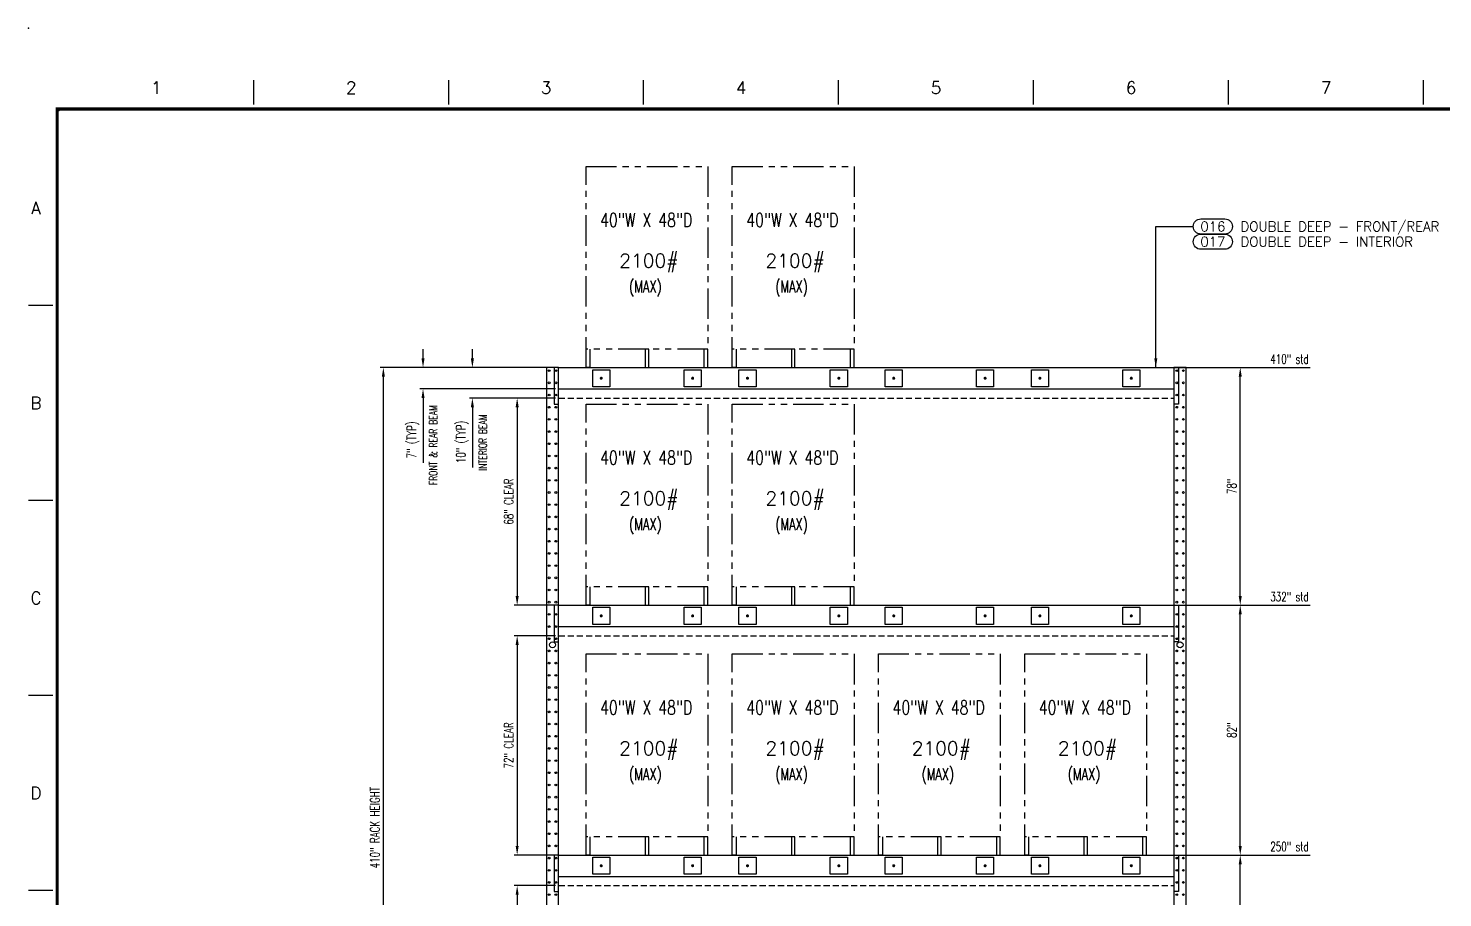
# Model space of a CAD drawing. Extents: x -10 to 1034, y -27 to 667.
# Drawn here: x -10 to 454.3, y 381.6 to 667 of the extents above; entities that cross this region are included whole.
import ezdxf
from ezdxf.enums import TextEntityAlignment as Align

# ---------------------------------------------------------------- set-up
doc = ezdxf.new("R2010")
doc.units = 0
doc.header["$LTSCALE"] = 8
doc.header["$MEASUREMENT"] = 0
doc.linetypes.add('HIDDEN', pattern=[0.375, 0.25, -0.125])
doc.linetypes.add('PHANTOM', pattern=[2.5, 1.25, -0.25, 0.25, -0.25, 0.25, -0.25])
doc.layers.get('0').update_dxf_attribs({"linetype": 'CONTINUOUS'})
doc.layers.get('DEFPOINTS').update_dxf_attribs({"linetype": 'CONTINUOUS'})
for name, color, linetype in [('BORD', 8, 'CONTINUOUS'), ('FDIM', 2, 'CONTINUOUS'), ('HIDDENL', 94, 'HIDDEN'), ('OBJGREEN', 3, 'CONTINUOUS'), ('OBJRED', 1, 'CONTINUOUS'), ('OBJTHIN', 11, 'CONTINUOUS'), ('PHANTOML', 205, 'PHANTOM'), ('TEXTL', 2, 'CONTINUOUS')]:
    doc.layers.add(name, color=color, linetype=linetype)
doc.styles.add('2THIRDS', font='romans.shx', dxfattribs={"width": 0.7})
doc.styles.add('COMPLEX', font='complex')
doc.styles.add('ITALIC', font='italic')
doc.styles.add('ITALICT', font='italict', dxfattribs={"height": 24})
doc.styles.add('ROMAND', font='romand.shx')
doc.styles.add('SCRIPTC', font='SCRIPTC')
doc.styles.add('SIMPLEX', font='simplex.shx')
doc.dimstyles.new('2TFR32', dxfattribs={"dimtxt": 0.0938, "dimasz": 0.09375, "dimexe": 0.03125, "dimexo": 0.03125, "dimgap": 0.03125, "dimtad": 1, "dimdec": 5, "dimzin": 1, "dimdsep": 46, "dimlunit": 5, "dimtxsty": '2THIRDS', "dimcen": 0.09375, "dimclrd": 256, "dimclre": 256, "dimclrt": 256, "dimadec": 0, "dimazin": 0, "dimtfac": 0.75, "dimtdec": 4, "dimtofl": 0, "dimtmove": 0, "dimatfit": 0, "dimfxl": 0, "dimfrac": 2, "dimtolj": 1, "dimtzin": 0, "dimarcsym": 0})
doc.dimstyles.new('2tfrac32', dxfattribs={"dimscale": 32, "dimtxt": 0.0938, "dimasz": 0.0938, "dimexe": 0.0625, "dimexo": 0.0625, "dimgap": 0.01, "dimtad": 1, "dimdec": 5, "dimzin": 1, "dimdsep": 46, "dimlunit": 5, "dimtxsty": '2THIRDS', "dimcen": 0.09375, "dimclrd": 256, "dimclre": 256, "dimclrt": 256, "dimadec": 0, "dimazin": 0, "dimtfac": 0.75, "dimtdec": 4, "dimtofl": 0, "dimtmove": 0, "dimatfit": 0, "dimfxl": 0, "dimfrac": 2, "dimtolj": 1, "dimtzin": 0, "dimarcsym": 0})

# ---------------------------------------------------------------- blocks, each defined once
blk = doc.blocks.new('sbord_d')
at = {"layer": 'BORD'}
for p, q in [((2, 20.062), (2, 20.312)), ((4, 20.062), (4, 20.312)), ((6, 20.062), (6, 20.312)), ((8, 20.062), (8, 20.312)), ((10, 20.062), (10, 20.312)), ((12, 20.062), (12, 20.312)), ((14, 20.062), (14, 20.312)), ((-0.062, 18), (-0.312, 18)), ((-0.062, 16), (-0.312, 16)), ((-0.062, 14), (-0.312, 14)), ((-0.062, 12), (-0.312, 12))]:
    blk.add_line(p, q, dxfattribs=at)
at = {"layer": 'BORD', "const_width": 0.0313}
blk.add_lwpolyline([(-0.016, -0.016), (32.016, -0.016), (32.016, 20.016), (-0.016, 20.016)], close=True, dxfattribs=at)
at = {"layer": 'TEXTL'}
for p in [(-0.312, 20.844), (0, 20)]:
    blk.add_point(p, dxfattribs=at)
at = {"layer": 'BORD', "style": 'ROMAND'}
for s, p in [('1', (1, 20.234)), ('2', (3, 20.234)), ('3', (5, 20.234)), ('4', (7, 20.234)), ('5', (9, 20.234)), ('6', (11, 20.234)), ('7', (13, 20.234)), ('A', (-0.234, 19)), ('B', (-0.234, 17)), ('C', (-0.234, 15)), ('D', (-0.234, 13))]:
    blk.add_text(s, height=0.125, dxfattribs=at).set_placement(p, align=Align.MIDDLE)
at = {"layer": 'TEXTL', "flags": 8}
for tag, height, style, p in [('TITLE1', 0.156, 'COMPLEX', (30.266, 2.776)), ('TITLE2', 0.156, 'COMPLEX', (30.266, 2.443)), ('CHK', 0.0938, 'SIMPLEX', (29.828, 0.883)), ('APP', 0.0938, 'SIMPLEX', (30.703, 0.883)), ('JOB#', 0.125, 'ROMAND', (30.12, 0.133)), ('SHT', 0.125, 'ROMAND', (31.193, 0.133)), ('REV', 0.125, 'ROMAND', (31.789, 0.133))]:
    blk.add_attdef(tag, text='', height=height, dxfattribs=dict(at, style=style)).set_placement(p, align=Align.MIDDLE)
for tag, height, style, width, p, p2 in [('CUSTOMER', 0.156, 'ITALICT', 2.333901, (28.655, 1.697), (31.867, 1.697)), ('CAPP', 0.0781, 'SIMPLEX', 1.292308, (27.588, 0.944), (27.963, 0.944)), ('CDT', 0.0781, 'SIMPLEX', 1.866, (28.071, 0.943), (28.46, 0.943)), ('SCALE', 0.0938, 'SIMPLEX', 1.702732, (31.234, 0.837), (31.941, 0.837)), ('BAPP', 0.0781, 'SIMPLEX', 1.292308, (27.588, 0.683), (27.963, 0.683)), ('BDT', 0.0781, 'SIMPLEX', 1.866, (28.071, 0.683), (28.46, 0.683)), ('AAPP', 0.0781, 'SIMPLEX', 1.275949, (27.588, 0.443), (27.963, 0.443)), ('ADT', 0.0781, 'SIMPLEX', 1.833263, (28.071, 0.443), (28.46, 0.443)), ('DATE', 0.0938, 'ITALIC', 1.795034, (28.609, 0.462), (29.315, 0.462)), ('CHKDT', 0.0938, 'SIMPLEX', 1.555556, (29.484, 0.462), (30.172, 0.462)), ('APPDT', 0.0938, 'SIMPLEX', 1.555556, (30.359, 0.462), (31.047, 0.462)), ('PLOT#', 0.0938, 'SIMPLEX', 8.555556, (31.234, 0.462), (31.922, 0.462))]:
    blk.add_attdef(tag, text='', height=height, dxfattribs=dict(at, style=style, width=width)).set_placement(p, p2, align=Align.FIT)
for tag, height, style, p in [('LOCATION', 0.125, 'COMPLEX', (30.266, 1.364)), ('REVC', 0.0781, 'SIMPLEX', (20.259, 0.945)), ('CBY', 0.0781, 'ROMAND', (26.755, 0.943)), ('CCHK', 0.0781, 'SIMPLEX', (27.255, 0.943)), ('REVB', 0.0781, 'SIMPLEX', (20.259, 0.695)), ('BBY', 0.0781, 'ROMAND', (26.755, 0.683)), ('BCHK', 0.0781, 'SIMPLEX', (27.255, 0.683)), ('REVA', 0.0781, 'SIMPLEX', (20.259, 0.445)), ('ABY', 0.0781, 'ROMAND', (26.755, 0.443)), ('ACHK', 0.0781, 'SIMPLEX', (27.255, 0.443))]:
    blk.add_attdef(tag, text='', height=height, dxfattribs=dict(at, style=style)).set_placement(p, align=Align.CENTER)
for tag, p, height, style in [('REVCDESC', (20.625, 0.943), 0.0781, 'SIMPLEX'), ('DRBY', (28.593, 0.821), 0.125, 'SCRIPTC'), ('REVBDESC', (20.625, 0.683), 0.0781, 'SIMPLEX'), ('REVADESC', (20.625, 0.443), 0.0781, 'SIMPLEX'), ('DWG#', (30.055, -0.566), 0.0938, 'ROMAND')]:
    blk.add_attdef(tag, p, '', height=height, dxfattribs=dict(at, style=style))
blk = doc.blocks.new('PALLET-66')
at = {"layer": 'PHANTOML'}
blk.add_lwpolyline([(-18.71, 6), (-18.71, 0), (-20, 0), (-20, 66), (20, 66), (20, 6), (18.72, 6), (18.72, 0), (20, 0), (20, 6), (-0.58, 6), (-0.58, 0), (0.58, 0), (0.58, 6), (-20, 6)], dxfattribs=at)
at = {"layer": 'FDIM'}
for s, height, style, width, p in [('40"W X 48"D', 4.5024, 'SIMPLEX', 0.75, (-0.25, 46.18)), ('(MAX)', 3.938, '2THIRDS', 0.7, (-0.54, 24.6))]:
    blk.add_text(s, height=height, dxfattribs=dict(at, style=style, width=width)).set_placement(p, align=Align.CENTER)
at = {"layer": 'FDIM', "style": 'SIMPLEX'}
blk.add_text('2100#', height=4.502, dxfattribs=at).set_placement((0.63, 32.81), align=Align.CENTER)
blk = doc.blocks.new('*D31')
at = {"layer": 'DEFPOINTS', "color": 0}
for p in [(366.08, 555.63), (387.84, 555.63), (366.08, 477.63)]:
    blk.add_point(p, dxfattribs=at)
at = {"layer": 'FDIM', "lineweight": -2}
for p, q in [((367.08, 555.63), (388.84, 555.63)), ((387.84, 480.63), (387.84, 552.63)), ((367.08, 477.63), (388.84, 477.63))]:
    blk.add_line(p, q, dxfattribs=at)
at = {"layer": 'FDIM'}
for points in [[(387.34, 552.63), (388.34, 552.63), (387.84, 555.63)], [(387.34, 480.63), (388.34, 480.63), (387.84, 477.63)]]:
    blk.add_solid(points, dxfattribs=at)
at = {"layer": 'FDIM', "insert": (385.06, 516.63), "char_height": 3.002, "attachment_point": 5, "rotation": 90, "style": '2THIRDS'}
blk.add_mtext('\\A1;78"', dxfattribs=at)
blk = doc.blocks.new('*D30')
at = {"layer": 'DEFPOINTS', "color": 0}
for p in [(366.08, 477.63), (387.84, 477.63), (366.08, 395.63)]:
    blk.add_point(p, dxfattribs=at)
at = {"layer": 'FDIM', "lineweight": -2}
for p, q in [((367.08, 477.63), (388.84, 477.63)), ((387.84, 398.63), (387.84, 474.63)), ((367.08, 395.63), (388.84, 395.63))]:
    blk.add_line(p, q, dxfattribs=at)
at = {"layer": 'FDIM'}
for points in [[(387.34, 474.63), (388.34, 474.63), (387.84, 477.63)], [(387.34, 398.63), (388.34, 398.63), (387.84, 395.63)]]:
    blk.add_solid(points, dxfattribs=at)
at = {"layer": 'FDIM', "insert": (385.06, 436.63), "char_height": 3.002, "attachment_point": 5, "rotation": 90, "style": '2THIRDS'}
blk.add_mtext('\\A1;82"', dxfattribs=at)
blk = doc.blocks.new('*D28')
at = {"layer": 'DEFPOINTS', "color": 0}
for p in [(164.08, 555.63), (119.58, 548.63), (164.08, 548.63)]:
    blk.add_point(p, dxfattribs=at)
at = {"layer": 'FDIM', "lineweight": -2}
for p, q in [((119.58, 558.63), (119.58, 561.63)), ((163.08, 555.63), (118.58, 555.63)), ((163.08, 548.63), (118.58, 548.63)), ((119.58, 545.63), (119.58, 524.36))]:
    blk.add_line(p, q, dxfattribs=at)
at = {"layer": 'FDIM'}
for points in [[(119.08, 558.63), (120.08, 558.63), (119.58, 555.63)], [(119.08, 545.63), (120.08, 545.63), (119.58, 548.63)]]:
    blk.add_solid(points, dxfattribs=at)
at = {"layer": 'FDIM', "insert": (116.3, 531.91), "char_height": 3.0016, "attachment_point": 5, "rotation": 90, "style": '2THIRDS'}
blk.add_mtext('\\A1;7" (TYP) ', dxfattribs=at)
blk = doc.blocks.new('*D27')
at = {"layer": 'DEFPOINTS', "color": 0}
for p in [(164.08, 467.63), (150.48, 395.63), (164.08, 395.63)]:
    blk.add_point(p, dxfattribs=at)
at = {"layer": 'FDIM', "lineweight": -2}
for p, q in [((163.08, 467.63), (149.48, 467.63)), ((150.48, 464.63), (150.48, 398.63)), ((163.08, 395.63), (149.48, 395.63))]:
    blk.add_line(p, q, dxfattribs=at)
at = {"layer": 'FDIM'}
for points in [[(149.98, 464.63), (150.98, 464.63), (150.48, 467.63)], [(149.98, 398.63), (150.98, 398.63), (150.48, 395.63)]]:
    blk.add_solid(points, dxfattribs=at)
at = {"layer": 'FDIM', "insert": (147.69, 431.63), "char_height": 3.0016, "attachment_point": 5, "rotation": 90, "style": '2THIRDS'}
blk.add_mtext('\\A1;72" CLEAR', dxfattribs=at)
blk = doc.blocks.new('*D26')
at = {"layer": 'DEFPOINTS', "color": 0}
for p in [(106.56, 555.63), (160.08, 555.63), (160.08, 145.63)]:
    blk.add_point(p, dxfattribs=at)
at = {"layer": 'FDIM', "lineweight": -2}
for p, q in [((159.08, 555.63), (105.56, 555.63)), ((106.56, 148.63), (106.56, 552.63)), ((159.08, 145.63), (105.56, 145.63))]:
    blk.add_line(p, q, dxfattribs=at)
at = {"layer": 'FDIM'}
for points in [[(106.06, 552.63), (107.06, 552.63), (106.56, 555.63)], [(106.06, 148.63), (107.06, 148.63), (106.56, 145.63)]]:
    blk.add_solid(points, dxfattribs=at)
at = {"layer": 'FDIM', "insert": (103.77, 404.63), "char_height": 3.0016, "attachment_point": 5, "rotation": 90, "style": '2THIRDS'}
blk.add_mtext('\\A1;410" RACK HEIGHT ', dxfattribs=at)
blk = doc.blocks.new('*D25')
at = {"layer": 'DEFPOINTS', "color": 0}
for p in [(164.08, 555.63), (135.78, 545.63), (164.08, 545.63)]:
    blk.add_point(p, dxfattribs=at)
at = {"layer": 'FDIM', "lineweight": -2}
for p, q in [((135.78, 558.63), (135.78, 561.63)), ((163.08, 555.63), (134.78, 555.63)), ((163.08, 545.63), (134.78, 545.63)), ((135.78, 542.63), (135.78, 522.82))]:
    blk.add_line(p, q, dxfattribs=at)
at = {"layer": 'FDIM'}
for points in [[(135.28, 558.63), (136.28, 558.63), (135.78, 555.63)], [(135.28, 542.63), (136.28, 542.63), (135.78, 545.63)]]:
    blk.add_solid(points, dxfattribs=at)
at = {"layer": 'FDIM', "insert": (132.49, 531.23), "char_height": 3.0016, "attachment_point": 5, "rotation": 90, "style": '2THIRDS'}
blk.add_mtext('\\A1;10" (TYP) ', dxfattribs=at)
blk = doc.blocks.new('*D45')
at = {"layer": 'DEFPOINTS', "color": 0}
for p in [(366.08, 395.63), (387.84, 395.63), (366.08, 313.63)]:
    blk.add_point(p, dxfattribs=at)
at = {"layer": 'FDIM', "lineweight": -2}
for p, q in [((367.08, 395.63), (388.84, 395.63)), ((387.84, 316.63), (387.84, 392.63)), ((367.08, 313.63), (388.84, 313.63))]:
    blk.add_line(p, q, dxfattribs=at)
at = {"layer": 'FDIM'}
for points in [[(387.34, 392.63), (388.34, 392.63), (387.84, 395.63)], [(387.34, 316.63), (388.34, 316.63), (387.84, 313.63)]]:
    blk.add_solid(points, dxfattribs=at)
at = {"layer": 'FDIM', "insert": (385.06, 354.63), "char_height": 3.002, "attachment_point": 5, "rotation": 90, "style": '2THIRDS'}
blk.add_mtext('\\A1;82"', dxfattribs=at)
blk = doc.blocks.new('MP-C4-410')
for points in [[(2, 410), (-2, 410), (-2, 0), (2, 0)], [(-2.5, 0.1875), (2.5, 0.1875), (2.5, 0), (-2.5, 0)]]:
    blk.add_lwpolyline(points, close=True)
at = {"layer": 'OBJTHIN'}
for centre, radius in [((-1.09375, 409), 0.28125), ((1.09375, 409), 0.28125), ((-1.09375, 405), 0.28125), ((1.09375, 405), 0.28125), ((-1.09375, 401), 0.28125), ((1.09375, 401), 0.28125), ((-1.09375, 397), 0.28125), ((1.09375, 397), 0.28125), ((-1.09375, 393), 0.28125), ((1.09375, 393), 0.28125), ((-1.09375, 389), 0.28125), ((1.09375, 389), 0.28125), ((-1.09375, 385), 0.28125), ((-1.09375, 381), 0.28125), ((1.09375, 385), 0.28125), ((1.09375, 381), 0.28125), ((-1.09375, 377), 0.28125), ((1.09375, 377), 0.28125), ((-1.09375, 373), 0.28125), ((1.09375, 373), 0.28125), ((-1.09375, 369), 0.28125), ((1.09375, 369), 0.28125), ((-1.09375, 365), 0.28125), ((1.09375, 365), 0.28125), ((-1.09375, 361), 0.28125), ((1.09375, 361), 0.28125), ((-1.09375, 357), 0.28125), ((-1.09375, 353), 0.28125), ((1.09375, 357), 0.28125), ((1.09375, 353), 0.28125), ((-1.09375, 349), 0.28125), ((1.09375, 349), 0.28125), ((-1.09375, 345), 0.28125), ((1.09375, 345), 0.28125), ((-1.09375, 341), 0.28125), ((1.09375, 341), 0.28125), ((-1.09375, 337), 0.28125), ((1.09375, 337), 0.28125), ((-1.09375, 333), 0.28125), ((1.09375, 333), 0.28125), ((-1.09375, 329), 0.28125), ((-1.09375, 325), 0.28125), ((1.09375, 329), 0.28125), ((1.09375, 325), 0.28125), ((-1.09375, 321), 0.28125), ((1.09375, 321), 0.28125), ((-1.09375, 317), 0.28125), ((0, 319), 1), ((1.09375, 317), 0.28125), ((-1.09375, 313), 0.28125), ((1.09375, 313), 0.28125), ((-1.09375, 309), 0.28125), ((1.09375, 309), 0.28125), ((-1.09375, 305), 0.28125), ((1.09375, 305), 0.28125), ((-1.09375, 301), 0.28125), ((-1.09375, 297), 0.28125), ((1.09375, 301), 0.28125), ((1.09375, 297), 0.28125), ((-1.09375, 293), 0.28125), ((1.09375, 293), 0.28125), ((-1.09375, 289), 0.28125), ((1.09375, 289), 0.28125), ((-1.09375, 285), 0.28125), ((1.09375, 285), 0.28125), ((-1.09375, 281), 0.28125), ((1.09375, 281), 0.28125), ((-1.09375, 277), 0.28125), ((1.09375, 277), 0.28125), ((-1.09375, 273), 0.28125), ((1.09375, 273), 0.28125), ((-1.09375, 269), 0.28125), ((-1.09375, 265), 0.28125), ((1.09375, 269), 0.28125), ((1.09375, 265), 0.28125), ((-1.09375, 261), 0.28125), ((1.09375, 261), 0.28125), ((-1.09375, 257), 0.28125), ((1.09375, 257), 0.28125), ((-1.09375, 253), 0.28125), ((1.09375, 253), 0.28125), ((-1.09375, 249), 0.28125), ((1.09375, 249), 0.28125), ((-1.09375, 245), 0.28125), ((1.09375, 245), 0.28125), ((-1.09375, 241), 0.28125), ((-1.09375, 237), 0.28125), ((1.09375, 241), 0.28125), ((1.09375, 237), 0.28125), ((-1.09375, 233), 0.28125), ((1.09375, 233), 0.28125), ((-1.09375, 229), 0.28125), ((1.09375, 229), 0.28125), ((-1.09375, 225), 0.28125), ((1.09375, 225), 0.28125), ((-1.09375, 221), 0.28125), ((1.09375, 221), 0.28125), ((-1.09375, 217), 0.28125), ((1.09375, 217), 0.28125), ((-1.09375, 213), 0.28125), ((-1.09375, 209), 0.28125), ((1.09375, 213), 0.28125), ((1.09375, 209), 0.28125), ((-1.09375, 205), 0.28125), ((1.09375, 205), 0.28125), ((-1.09375, 201), 0.28125), ((1.09375, 201), 0.28125), ((-1.09375, 197), 0.28125), ((1.09375, 197), 0.28125), ((-1.09375, 193), 0.28125), ((1.09375, 193), 0.28125), ((-1.09375, 189), 0.28125), ((1.09375, 189), 0.28125), ((-1.09375, 185), 0.28125), ((-1.09375, 181), 0.28125), ((1.09375, 185), 0.28125), ((1.09375, 181), 0.28125), ((-1.09375, 177), 0.28125), ((1.09375, 177), 0.28125), ((-1.09375, 173), 0.28125), ((1.09375, 173), 0.28125), ((-1.09375, 169), 0.28125), ((1.09375, 169), 0.28125), ((-1.09375, 165), 0.28125), ((1.09375, 165), 0.28125), ((-1.09375, 161), 0.28125), ((1.09375, 161), 0.28125), ((-1.09375, 157), 0.28125), ((-1.09375, 153), 0.28125), ((0, 155), 1), ((1.09375, 157), 0.28125), ((1.09375, 153), 0.28125), ((-1.09375, 149), 0.28125), ((1.09375, 149), 0.28125), ((-1.09375, 145), 0.28125), ((1.09375, 145), 0.28125), ((-1.09375, 141), 0.28125), ((1.09375, 141), 0.28125), ((-1.09375, 137), 0.28125), ((1.09375, 137), 0.28125), ((-1.09375, 133), 0.28125), ((1.09375, 133), 0.28125), ((-1.09375, 129), 0.28125), ((1.09375, 129), 0.28125), ((-1.09375, 125), 0.28125), ((-1.09375, 121), 0.28125), ((1.09375, 125), 0.28125), ((1.09375, 121), 0.28125), ((-1.09375, 117), 0.28125), ((1.09375, 117), 0.28125), ((-1.09375, 113), 0.28125), ((1.09375, 113), 0.28125), ((-1.09375, 109), 0.28125), ((1.09375, 109), 0.28125), ((-1.09375, 105), 0.28125), ((1.09375, 105), 0.28125), ((-1.09375, 101), 0.28125), ((1.09375, 101), 0.28125), ((-1.09375, 97), 0.28125), ((-1.09375, 93), 0.28125), ((1.09375, 97), 0.28125), ((1.09375, 93), 0.28125), ((-1.09375, 89), 0.28125), ((1.09375, 89), 0.28125), ((-1.09375, 85), 0.28125), ((1.09375, 85), 0.28125), ((-1.09375, 81), 0.28125), ((1.09375, 81), 0.28125), ((-1.09375, 77), 0.28125), ((1.09375, 77), 0.28125), ((-1.09375, 73), 0.28125), ((1.09375, 73), 0.28125), ((-1.09375, 69), 0.28125), ((-1.09375, 65), 0.28125), ((1.09375, 69), 0.28125), ((1.09375, 65), 0.28125), ((-1.09375, 61), 0.28125), ((1.09375, 61), 0.28125), ((-1.09375, 57), 0.28125), ((1.09375, 57), 0.28125), ((-1.09375, 53), 0.28125), ((1.09375, 53), 0.28125), ((-1.09375, 49), 0.28125), ((1.09375, 49), 0.28125), ((-1.09375, 45), 0.28125), ((1.09375, 45), 0.28125), ((-1.09375, 41), 0.28125), ((-1.09375, 37), 0.28125), ((1.09375, 41), 0.28125), ((1.09375, 37), 0.28125), ((-1.09375, 33), 0.28125), ((1.09375, 33), 0.28125), ((-1.09375, 29), 0.28125), ((1.09375, 29), 0.28125), ((-1.09375, 25), 0.28125), ((1.09375, 25), 0.28125), ((-1.09375, 21), 0.28125), ((1.09375, 21), 0.28125), ((-1.09375, 17), 0.28125), ((1.09375, 17), 0.28125), ((-1.09375, 13), 0.28125), ((1.09375, 13), 0.28125), ((-1.09375, 9), 0.28125), ((-1.09375, 5), 0.28125), ((1.09375, 9), 0.28125), ((1.09375, 5), 0.28125), ((-1.09375, 1), 0.28125), ((1.09375, 1), 0.28125)]:
    blk.add_circle(centre, radius, dxfattribs=at)
blk = doc.blocks.new('*D54')
at = {"layer": 'DEFPOINTS', "color": 0}
for p in [(164.08, 545.63), (150.48, 477.63), (164.08, 477.63)]:
    blk.add_point(p, dxfattribs=at)
at = {"layer": 'FDIM', "lineweight": -2}
for p, q in [((163.08, 545.63), (149.48, 545.63)), ((150.48, 542.63), (150.48, 480.63)), ((163.08, 477.63), (149.48, 477.63))]:
    blk.add_line(p, q, dxfattribs=at)
at = {"layer": 'FDIM'}
for points in [[(149.98, 542.63), (150.98, 542.63), (150.48, 545.63)], [(149.98, 480.63), (150.98, 480.63), (150.48, 477.63)]]:
    blk.add_solid(points, dxfattribs=at)
at = {"layer": 'FDIM', "insert": (147.69, 511.63), "char_height": 3.0016, "attachment_point": 5, "rotation": 90, "style": '2THIRDS'}
blk.add_mtext('\\A1;68" CLEAR', dxfattribs=at)
blk = doc.blocks.new('*D57')
at = {"layer": 'DEFPOINTS', "color": 0}
for p in [(164.08, 385.63), (150.48, 313.63), (164.08, 313.63)]:
    blk.add_point(p, dxfattribs=at)
at = {"layer": 'FDIM', "lineweight": -2}
for p, q in [((163.08, 385.63), (149.48, 385.63)), ((150.48, 382.63), (150.48, 316.63)), ((163.08, 313.63), (149.48, 313.63))]:
    blk.add_line(p, q, dxfattribs=at)
at = {"layer": 'FDIM'}
for points in [[(149.98, 382.63), (150.98, 382.63), (150.48, 385.63)], [(149.98, 316.63), (150.98, 316.63), (150.48, 313.63)]]:
    blk.add_solid(points, dxfattribs=at)
at = {"layer": 'FDIM', "insert": (147.69, 349.63), "char_height": 3.0016, "attachment_point": 5, "rotation": 90, "style": '2THIRDS'}
blk.add_mtext('\\A1;72" CLEAR', dxfattribs=at)
blk = doc.blocks.new('*D59')
at = {"layer": 'DEFPOINTS', "color": 0}
for p in [(366.08, 395.63), (396.2, 395.63), (369.08, 145.63)]:
    blk.add_point(p, dxfattribs=at)
at = {"layer": 'FDIM', "lineweight": -2}
blk.add_line((367.08, 395.63), (410.81, 395.63), dxfattribs=at)
at = {"layer": 'FDIM', "insert": (404, 398.42), "char_height": 3.0016, "attachment_point": 5, "style": '2THIRDS'}
blk.add_mtext('\\A1;250" std', dxfattribs=at)
blk = doc.blocks.new('*D60')
at = {"layer": 'DEFPOINTS', "color": 0}
for p in [(366.08, 477.63), (396.2, 477.63), (369.08, 145.63)]:
    blk.add_point(p, dxfattribs=at)
at = {"layer": 'FDIM', "lineweight": -2}
blk.add_line((367.08, 477.63), (410.81, 477.63), dxfattribs=at)
at = {"layer": 'FDIM', "insert": (404, 480.42), "char_height": 3.0016, "attachment_point": 5, "style": '2THIRDS'}
blk.add_mtext('\\A1;332" std', dxfattribs=at)
blk = doc.blocks.new('*D62')
at = {"layer": 'DEFPOINTS', "color": 0}
for p in [(366.08, 555.63), (396.2, 555.63), (369.08, 145.63)]:
    blk.add_point(p, dxfattribs=at)
at = {"layer": 'FDIM', "lineweight": -2}
blk.add_line((367.08, 555.63), (410.81, 555.63), dxfattribs=at)
at = {"layer": 'FDIM', "insert": (404, 558.42), "char_height": 3.0016, "attachment_point": 5, "style": '2THIRDS'}
blk.add_mtext('\\A1;410" std', dxfattribs=at)

msp = doc.modelspace()

# ---------------------------------------------------------------- linework, layer by layer
at = {"layer": 'FDIM'}
for points in [[(374.917224, 599.452981, -1), (374.917224, 604.43658), (382.794219, 604.43658, -1), (382.794219, 599.452981)], [(374.917224, 594.469382, -1), (374.917224, 599.452981), (382.794219, 599.452981, -1), (382.794219, 594.469382)]]:
    msp.add_lwpolyline(points, format="xyb", close=True, dxfattribs=at)
at = {"layer": 'HIDDENL'}
for p, q in [((164.081306, 545.630197), (366.081306, 545.630197)), ((164.081306, 467.630197), (366.081306, 467.630197)), ((164.081306, 385.630197), (366.081306, 385.630197))]:
    msp.add_line(p, q, dxfattribs=at)
at = {"layer": 'OBJRED'}
for p, q in [((164.081306, 555.630197), (366.081306, 555.630197)), ((175.268806, 549.317697), (175.268806, 554.942697)), ((175.268806, 554.942697), (180.893806, 554.942697)), ((180.893806, 554.942697), (180.893806, 549.317697)), ((205.268806, 554.942697), (210.893806, 554.942697)), ((205.268806, 549.317697), (205.268806, 554.942697)), ((210.893806, 554.942697), (210.893806, 549.317697)), ((223.268806, 554.942697), (228.893806, 554.942697)), ((223.268806, 549.317697), (223.268806, 554.942697)), ((228.893806, 554.942697), (228.893806, 549.317697)), ((253.268806, 554.942697), (258.893806, 554.942697)), ((253.268806, 549.317697), (253.268806, 554.942697)), ((258.893806, 554.942697), (258.893806, 549.317697)), ((271.268806, 554.942697), (276.893806, 554.942697)), ((271.268806, 549.317697), (271.268806, 554.942697)), ((276.893806, 554.942697), (276.893806, 549.317697)), ((301.268806, 554.942697), (306.893806, 554.942697)), ((301.268806, 549.317697), (301.268806, 554.942697)), ((306.893806, 554.942697), (306.893806, 549.317697)), ((319.268806, 554.942697), (324.893806, 554.942697)), ((319.268806, 549.317697), (319.268806, 554.942697)), ((324.893806, 554.942697), (324.893806, 549.317697)), ((349.268806, 554.942697), (354.893806, 554.942697)), ((349.268806, 549.317697), (349.268806, 554.942697)), ((354.893806, 554.942697), (354.893806, 549.317697)), ((164.081306, 548.630197), (366.081306, 548.630197)), ((180.893806, 549.317697), (175.268806, 549.317697)), ((210.893806, 549.317697), (205.268806, 549.317697)), ((228.893806, 549.317697), (223.268806, 549.317697)), ((258.893806, 549.317697), (253.268806, 549.317697)), ((276.893806, 549.317697), (271.268806, 549.317697)), ((306.893806, 549.317697), (301.268806, 549.317697)), ((324.893806, 549.317697), (319.268806, 549.317697)), ((354.893806, 549.317697), (349.268806, 549.317697)), ((164.081306, 477.630197), (366.081306, 477.630197)), ((175.268806, 476.942697), (180.893806, 476.942697)), ((175.268806, 471.317697), (175.268806, 476.942697)), ((180.893806, 476.942697), (180.893806, 471.317697)), ((205.268806, 476.942697), (210.893806, 476.942697)), ((205.268806, 471.317697), (205.268806, 476.942697)), ((210.893806, 476.942697), (210.893806, 471.317697)), ((223.268806, 476.942697), (228.893806, 476.942697)), ((223.268806, 471.317697), (223.268806, 476.942697)), ((228.893806, 476.942697), (228.893806, 471.317697)), ((253.268806, 476.942697), (258.893806, 476.942697)), ((253.268806, 471.317697), (253.268806, 476.942697)), ((258.893806, 476.942697), (258.893806, 471.317697)), ((271.268806, 476.942697), (276.893806, 476.942697)), ((271.268806, 471.317697), (271.268806, 476.942697)), ((276.893806, 476.942697), (276.893806, 471.317697)), ((301.268806, 476.942697), (306.893806, 476.942697)), ((301.268806, 471.317697), (301.268806, 476.942697)), ((306.893806, 476.942697), (306.893806, 471.317697)), ((319.268806, 476.942697), (324.893806, 476.942697)), ((319.268806, 471.317697), (319.268806, 476.942697)), ((324.893806, 476.942697), (324.893806, 471.317697)), ((349.268806, 476.942697), (354.893806, 476.942697)), ((349.268806, 471.317697), (349.268806, 476.942697)), ((354.893806, 476.942697), (354.893806, 471.317697)), ((164.081306, 470.630197), (366.081306, 470.630197)), ((180.893806, 471.317697), (175.268806, 471.317697)), ((210.893806, 471.317697), (205.268806, 471.317697)), ((228.893806, 471.317697), (223.268806, 471.317697)), ((258.893806, 471.317697), (253.268806, 471.317697)), ((276.893806, 471.317697), (271.268806, 471.317697)), ((306.893806, 471.317697), (301.268806, 471.317697)), ((324.893806, 471.317697), (319.268806, 471.317697)), ((354.893806, 471.317697), (349.268806, 471.317697)), ((164.081306, 395.630197), (366.081306, 395.630197)), ((175.268806, 394.942697), (180.893806, 394.942697)), ((175.268806, 389.317697), (175.268806, 394.942697)), ((180.893806, 394.942697), (180.893806, 389.317697)), ((205.268806, 394.942697), (210.893806, 394.942697)), ((205.268806, 389.317697), (205.268806, 394.942697)), ((210.893806, 394.942697), (210.893806, 389.317697)), ((223.268806, 394.942697), (228.893806, 394.942697)), ((223.268806, 389.317697), (223.268806, 394.942697)), ((228.893806, 394.942697), (228.893806, 389.317697)), ((253.268806, 394.942697), (258.893806, 394.942697)), ((253.268806, 389.317697), (253.268806, 394.942697)), ((258.893806, 394.942697), (258.893806, 389.317697)), ((271.268806, 394.942697), (276.893806, 394.942697)), ((271.268806, 389.317697), (271.268806, 394.942697)), ((276.893806, 394.942697), (276.893806, 389.317697)), ((301.268806, 394.942697), (306.893806, 394.942697)), ((301.268806, 389.317697), (301.268806, 394.942697)), ((306.893806, 394.942697), (306.893806, 389.317697)), ((319.268806, 394.942697), (324.893806, 394.942697)), ((319.268806, 389.317697), (319.268806, 394.942697)), ((324.893806, 394.942697), (324.893806, 389.317697)), ((349.268806, 394.942697), (354.893806, 394.942697)), ((349.268806, 389.317697), (349.268806, 394.942697)), ((354.893806, 394.942697), (354.893806, 389.317697)), ((164.081306, 388.630197), (366.081306, 388.630197)), ((180.893806, 389.317697), (175.268806, 389.317697)), ((210.893806, 389.317697), (205.268806, 389.317697)), ((228.893806, 389.317697), (223.268806, 389.317697)), ((258.893806, 389.317697), (253.268806, 389.317697)), ((276.893806, 389.317697), (271.268806, 389.317697)), ((306.893806, 389.317697), (301.268806, 389.317697)), ((324.893806, 389.317697), (319.268806, 389.317697)), ((354.893806, 389.317697), (349.268806, 389.317697))]:
    msp.add_line(p, q, dxfattribs=at)
at = {"layer": 'OBJTHIN'}
for points in [[(164.081306, 555.630197), (162.581306, 555.630197), (162.581306, 543.630197), (164.081306, 543.630197)], [(366.081306, 555.630197), (367.581306, 555.630197), (367.581306, 543.630197), (366.081306, 543.630197)], [(164.081306, 477.630197), (162.581306, 477.630197), (162.581306, 465.630197), (164.081306, 465.630197)], [(366.081306, 477.630197), (367.581306, 477.630197), (367.581306, 465.630197), (366.081306, 465.630197)], [(164.081306, 395.630197), (162.581306, 395.630197), (162.581306, 383.630197), (164.081306, 383.630197)], [(366.081306, 395.630197), (367.581306, 395.630197), (367.581306, 383.630197), (366.081306, 383.630197)]]:
    msp.add_lwpolyline(points, dxfattribs=at)
at = {"layer": 'OBJTHIN', "const_width": 0.5}
for points in [[(177.831306, 552.130197, 1), (178.331306, 552.130197, 1)], [(207.831306, 552.130197, 1), (208.331306, 552.130197, 1)], [(225.831306, 552.130197, 1), (226.331306, 552.130197, 1)], [(255.831306, 552.130197, 1), (256.331306, 552.130197, 1)], [(273.831306, 552.130197, 1), (274.331306, 552.130197, 1)], [(303.831306, 552.130197, 1), (304.331306, 552.130197, 1)], [(321.831306, 552.130197, 1), (322.331306, 552.130197, 1)], [(351.831306, 552.130197, 1), (352.331306, 552.130197, 1)], [(177.831306, 474.130197, 1), (178.331306, 474.130197, 1)], [(207.831306, 474.130197, 1), (208.331306, 474.130197, 1)], [(225.831306, 474.130197, 1), (226.331306, 474.130197, 1)], [(255.831306, 474.130197, 1), (256.331306, 474.130197, 1)], [(273.831306, 474.130197, 1), (274.331306, 474.130197, 1)], [(303.831306, 474.130197, 1), (304.331306, 474.130197, 1)], [(321.831306, 474.130197, 1), (322.331306, 474.130197, 1)], [(351.831306, 474.130197, 1), (352.331306, 474.130197, 1)], [(177.831306, 392.130197, 1), (178.331306, 392.130197, 1)], [(207.831306, 392.130197, 1), (208.331306, 392.130197, 1)], [(225.831306, 392.130197, 1), (226.331306, 392.130197, 1)], [(255.831306, 392.130197, 1), (256.331306, 392.130197, 1)], [(273.831306, 392.130197, 1), (274.331306, 392.130197, 1)], [(303.831306, 392.130197, 1), (304.331306, 392.130197, 1)], [(321.831306, 392.130197, 1), (322.331306, 392.130197, 1)], [(351.831306, 392.130197, 1), (352.331306, 392.130197, 1)]]:
    msp.add_lwpolyline(points, format="xyb", close=True, dxfattribs=at)

# ---------------------------------------------------------------- block references
at = {"layer": 'FDIM', "xscale": 32, "yscale": 32, "zscale": 32}
msp.add_blockref('sbord_d', (0, 0), dxfattribs=at)
at = {"layer": 'OBJGREEN'}
for p in [(162.081306, 145.630197), (368.081306, 145.630197)]:
    msp.add_blockref('MP-C4-410', p, dxfattribs=at)
at = {"layer": 'PHANTOML'}
for p in [(193.081306, 555.630197), (241.081306, 555.630197), (193.081306, 477.630197), (241.081306, 477.630197), (193.081306, 395.630197), (241.081306, 395.630197), (289.081306, 395.630197), (337.081306, 395.630197)]:
    msp.add_blockref('PALLET-66', p, dxfattribs=at)

# ---------------------------------------------------------------- texts
at = {"layer": 'FDIM', "style": 'SIMPLEX'}
for s, p in [('DOUBLE DEEP - FRONT/REAR', (387.919839, 601.944781)), ('DOUBLE DEEP - INTERIOR', (387.919839, 596.961181))]:
    msp.add_text(s, height=3.2, dxfattribs=at).set_placement(p, align=Align.MIDDLE_LEFT)
for s, p in [('016', (378.855722, 601.944781)), ('017', (378.855722, 596.961181))]:
    msp.add_text(s, height=3.2, dxfattribs=at).set_placement(p, align=Align.MIDDLE)
at = {"layer": 'FDIM', "style": '2THIRDS', "width": 0.7}
for s, p in [('FRONT & REAR BEAM', (124.24984, 517.008378)), ('INTERIOR BEAM', (140.476945, 521.749105))]:
    msp.add_text(s, height=2.625, rotation=90, dxfattribs=at).set_placement(p)

# ---------------------------------------------------------------- dimensions: what is measured, and where the dimension line sits
at = {"layer": 'FDIM'}
for feature_location, picture, middle in [((366.081306, 555.630197), '*D62', (404.001552, 558.416864)), ((366.081306, 477.630197), '*D60', (404.001552, 480.416864)), ((366.081306, 395.630197), '*D59', (404.001552, 398.416864))]:
    dim = msp.add_ordinate_dim(feature_location=feature_location, offset=(30.116619, 0), dtype=0, origin=(369.081306, 145.630197), text='<> std', dimstyle='2TFR32', override={"dimscale": 32, "dimpost": '"'}, dxfattribs=at)
    dim.commit()
    dim.dimension.update_dxf_attribs({"geometry": picture, "text_midpoint": middle})
for base, p1, p2, text, picture, middle in [((119.583021, 548.630197), (164.081306, 555.630197), (164.081306, 548.630197), '<> (TYP) ', '*D28', (119.583021, 531.912786)), ((106.559596, 555.630197), (160.081306, 145.630197), (160.081306, 555.630197), '<> RACK HEIGHT ', '*D26', (106.559596, 404.630197))]:
    dim = msp.add_linear_dim(base=base, p1=p1, p2=p2, angle=90, text=text, dimstyle='2TFR32', override={"dimscale": 32, "dimpost": '"'}, dxfattribs=at)
    dim.commit()
    dim.dimension.update_dxf_attribs({"geometry": picture, "text_midpoint": middle, "dimtype": 160})
for base, p1, p2, text, picture, middle in [((135.77684, 545.630197), (164.081306, 555.630197), (164.081306, 545.630197), '<> (TYP) ', '*D25', (132.489907, 531.22625)), ((150.477844, 477.630197), (164.081306, 545.630197), (164.081306, 477.630197), '<> CLEAR', '*D54', (147.691177, 511.630197)), ((150.477844, 395.630197), (164.081306, 467.630197), (164.081306, 395.630197), '<> CLEAR', '*D27', (147.691177, 431.630197)), ((150.477844, 313.630197), (164.081306, 385.630197), (164.081306, 313.630197), '<> CLEAR', '*D57', (147.691177, 349.630197))]:
    dim = msp.add_linear_dim(base=base, p1=p1, p2=p2, angle=90, text=text, dimstyle='2TFR32', override={"dimscale": 32, "dimpost": '"'}, dxfattribs=at)
    dim.commit()
    dim.dimension.update_dxf_attribs({"geometry": picture, "text_midpoint": middle})
for base, p1, p2, picture, middle in [((387.844853, 555.630197), (366.081306, 477.630197), (366.081306, 555.630197), '*D31', (385.058186, 516.630197)), ((387.844853, 477.630197), (366.081306, 395.630197), (366.081306, 477.630197), '*D30', (385.058186, 436.630197)), ((387.844853, 395.630197), (366.081306, 313.630197), (366.081306, 395.630197), '*D45', (385.058186, 354.630197))]:
    dim = msp.add_linear_dim(base=base, p1=p1, p2=p2, angle=90, dimstyle='2TFR32', override={"dimscale": 32, "dimpost": '"'}, dxfattribs=at)
    dim.commit()
    dim.dimension.update_dxf_attribs({"geometry": picture, "text_midpoint": middle})

# ---------------------------------------------------------------- leaders
msp.add_leader([(360.121777, 555.630197), (360.121777, 601.944781), (372.425424, 601.944781)], dimstyle='2tfrac32', override={"dimgap": 0.01, "dimtad": 0}, dxfattribs=at)

doc.saveas('drawing.dxf')
